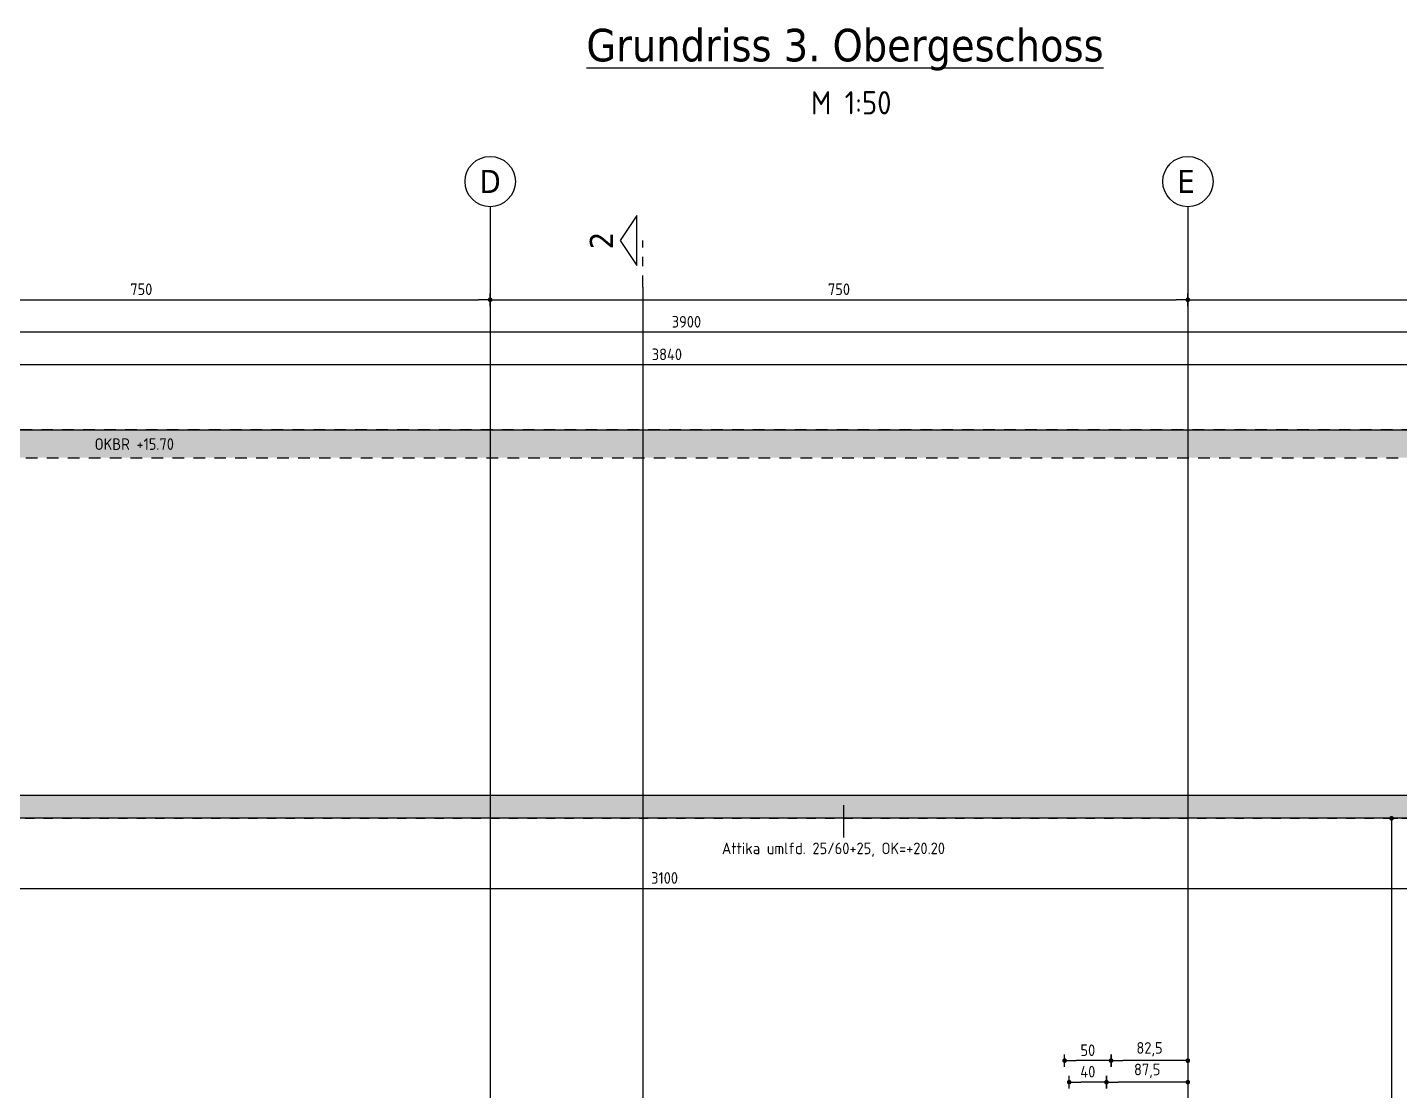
# Model space of a CAD drawing. Extents: x 22 to 185, y 12 to 71.
# Drawn here: x 36.13 to 50.87, y 52.99 to 64.42 of the extents above; entities that cross this region are included whole.
import ezdxf
from ezdxf.enums import TextEntityAlignment as Align

# ---------------------------------------------------------------- set-up
doc = ezdxf.new("R2010")
doc.units = 0
doc.header["$LTSCALE"] = 0.5
doc.header["$MEASUREMENT"] = 0
doc.header["$PDSIZE"] = 0.15
for name, pattern in [('AUSGEZOGEN', [1000.01, 1000, 0.01]), ('PUNKT', [0.175, 0.05, -0.125]), ('STRICHPUNKT2', [0.55, 0.25, -0.125, 0.05, -0.125]), ('VERDECKT', [0.375, 0.25, -0.125])]:
    doc.linetypes.add(name, pattern=pattern)
doc.layers.get('0').update_dxf_attribs({"linetype": 'CONTINUOUS'})
doc.layers.get('Defpoints').update_dxf_attribs({"linetype": 'CONTINUOUS'})
for name, color, linetype in [('ACHSEN', 7, 'CONTINUOUS'), ('Attika DG', 7, 'CONTINUOUS'), ('BETON', 7, 'CONTINUOUS'), ('grau_hell', 7, 'CONTINUOUS'), ('grau_mittel', 7, 'CONTINUOUS'), ('HILFE', 7, 'CONTINUOUS'), ('MASSE', 7, 'CONTINUOUS'), ('SCHNITTE', 7, 'CONTINUOUS'), ('SFP_Achsen', 7, 'CONTINUOUS'), ('TEXT', 7, 'CONTINUOUS'), ('VERDECKT', 7, 'CONTINUOUS')]:
    doc.layers.add(name, color=color, linetype=linetype)
doc.layers.add('NOPLOT', color=7, linetype='CONTINUOUS', plot=False)
doc.styles.add('HELV', font='tahoma.ttf')
doc.styles.add('TXT', font='isocp.shx')
doc.dimstyles.new('DOT_I', dxfattribs={"dimscale": 0.5, "dimtxt": 0.25, "dimasz": 0.25, "dimexe": 0.1, "dimexo": 0.3, "dimgap": 0.1, "dimtad": 1, "dimdec": 3, "dimzin": 3, "dimtxsty": 'TXT', "dimblk": 'DOT', "dimblk1": 'DOT', "dimblk2": 'DOT', "dimsah": 1, "dimcen": 0.1, "dimse1": 1, "dimse2": 1, "dimazin": 0, "dimtfac": 1, "dimtdec": 4, "dimtix": 1, "dimtmove": 2, "dimatfit": 3, "dimldrblk": 'DOT', "dimfxl": 0, "dimtvp": 1, "dimtolj": 1, "dimtzin": 0, "dimarcsym": 0})

# ---------------------------------------------------------------- blocks, each defined once
blk = doc.blocks.new('Brüstung DG')
at = {"color": 0, "linetype": 'ByBlock', "lineweight": -2}
blk.add_lwpolyline([(0.285, 20.285), (0.285, 20.285), (0.285, 20.285), (0.285, 20.95), (38.75, 20.95), (38.75, 0.3), (0.285, 0.3), (0.285, 3.925), (0.075, 3.925), (0.075, 0), (39.05, 0), (39.05, 21.25), (0.125, 21.25), (0.125, 20.285), (0.125, 20.285), (0.125, 20.285)], close=True, dxfattribs=at)
blk = doc.blocks.new('DG')
at = {"color": 0, "linetype": 'ByBlock', "lineweight": -2}
for points in [[(0.285, 15.57), (0.285, 8.075), (2.15, 8.075), (2.15, 7.825), (0.285, 7.825), (0.285, 0.25), (6.27, 0.25), (6.27, 0), (0.075, 0), (0.075, 10.25), (0.125, 10.25), (0.125, 16.36), (0.285, 16.36), (0.285, 15.77), (7.8, 15.77), (7.8, 13.4), (31.25, 13.4)], [(31.45, 13.15), (7.6, 13.15), (7.6, 15.57), (4.025, 15.57), (4.025, 7.825), (3.775, 7.825), (3.775, 15.57), (0.285, 15.57)]]:
    blk.add_lwpolyline(points, dxfattribs=at)
blk = doc.blocks.new('Aufkantung')
at = {"color": 0, "linetype": 'ByBlock', "lineweight": -2}
for points in [[(-0.1, 10.25), (-0.05, 10.25), (-0.05, 13.4), (35.175, 13.4), (35.175, 0), (-0.1, 0)], [(0.15, 13.15), (34.925, 13.15), (34.925, 0.25), (0.15, 0.25)]]:
    blk.add_lwpolyline(points, close=True, dxfattribs=at)
blk = doc.blocks.new('DOT')
at = {"layer": 'MASSE', "color": 7, "linetype": 'Continuous'}
for p, q in [((0, 0), (-1, 0)), ((0, 0.54), (0, -0.54))]:
    blk.add_line(p, q, dxfattribs=at)
at = {"layer": 'MASSE', "color": 7, "linetype": 'Continuous', "const_width": 0.2}
blk.add_lwpolyline([(-0.1, 0, 1), (0.1, 0, 1)], format="xyb", close=True, dxfattribs=at)
blk = doc.blocks.new('*D190')
at = {"layer": 'Defpoints', "color": 0, "linetype": 'AUSGEZOGEN', "transparency": 16777216}
for p in [(27.474, 55.165), (58.474, 55.165), (58.474, 55.165)]:
    blk.add_point(p, dxfattribs=at)
at = {"layer": 'MASSE', "color": 0, "linetype": 'AUSGEZOGEN', "lineweight": -2, "transparency": 16777216}
blk.add_line((27.599, 55.165), (58.349, 55.165), dxfattribs=at)
at = {"layer": 'MASSE', "color": 0, "linetype": 'AUSGEZOGEN', "lineweight": -2, "transparency": 16777216, "xscale": 0.125, "yscale": 0.125, "zscale": 0.125, "rotation": 180}
blk.add_blockref('DOT', (27.474, 55.165), dxfattribs=at)
at = {"layer": 'MASSE', "color": 0, "linetype": 'AUSGEZOGEN', "lineweight": -2, "transparency": 16777216, "xscale": 0.125, "yscale": 0.125, "zscale": 0.125}
blk.add_blockref('DOT', (58.474, 55.165), dxfattribs=at)
at = {"layer": 'MASSE', "color": 0, "linetype": 'AUSGEZOGEN', "transparency": 16777216, "insert": (42.974, 55.277), "char_height": 0.125, "attachment_point": 5, "style": 'TXT'}
blk.add_mtext('\\A1;3100', dxfattribs=at)
blk = doc.blocks.new('*D236')
at = {"layer": 'Defpoints', "color": 0, "linetype": 'AUSGEZOGEN', "transparency": 16777216}
for p in [(33.599, 61.493), (41.099, 61.493), (41.099, 61.493)]:
    blk.add_point(p, dxfattribs=at)
at = {"layer": 'MASSE', "color": 0, "linetype": 'AUSGEZOGEN', "lineweight": -2, "transparency": 16777216}
blk.add_line((33.724, 61.493), (40.974, 61.493), dxfattribs=at)
at = {"layer": 'MASSE', "color": 0, "linetype": 'AUSGEZOGEN', "lineweight": -2, "transparency": 16777216, "xscale": 0.125, "yscale": 0.125, "zscale": 0.125, "rotation": 180}
blk.add_blockref('DOT', (33.599, 61.493), dxfattribs=at)
at = {"layer": 'MASSE', "color": 0, "linetype": 'AUSGEZOGEN', "lineweight": -2, "transparency": 16777216, "xscale": 0.125, "yscale": 0.125, "zscale": 0.125}
blk.add_blockref('DOT', (41.099, 61.493), dxfattribs=at)
at = {"layer": 'MASSE', "color": 0, "linetype": 'AUSGEZOGEN', "transparency": 16777216, "insert": (37.349, 61.606), "char_height": 0.125, "attachment_point": 5, "style": 'TXT'}
blk.add_mtext('\\A1;750', dxfattribs=at)
blk = doc.blocks.new('*D237')
at = {"layer": 'Defpoints', "color": 0, "linetype": 'AUSGEZOGEN', "transparency": 16777216}
for p in [(41.099, 61.493), (48.599, 61.493), (48.599, 61.493)]:
    blk.add_point(p, dxfattribs=at)
at = {"layer": 'MASSE', "color": 0, "linetype": 'AUSGEZOGEN', "lineweight": -2, "transparency": 16777216}
blk.add_line((41.224, 61.493), (48.474, 61.493), dxfattribs=at)
at = {"layer": 'MASSE', "color": 0, "linetype": 'AUSGEZOGEN', "lineweight": -2, "transparency": 16777216, "xscale": 0.125, "yscale": 0.125, "zscale": 0.125, "rotation": 180}
blk.add_blockref('DOT', (41.099, 61.493), dxfattribs=at)
at = {"layer": 'MASSE', "color": 0, "linetype": 'AUSGEZOGEN', "lineweight": -2, "transparency": 16777216, "xscale": 0.125, "yscale": 0.125, "zscale": 0.125}
blk.add_blockref('DOT', (48.599, 61.493), dxfattribs=at)
at = {"layer": 'MASSE', "color": 0, "linetype": 'AUSGEZOGEN', "transparency": 16777216, "insert": (44.849, 61.606), "char_height": 0.125, "attachment_point": 5, "style": 'TXT'}
blk.add_mtext('\\A1;750', dxfattribs=at)
blk = doc.blocks.new('*D238')
at = {"layer": 'Defpoints', "color": 0, "linetype": 'AUSGEZOGEN', "transparency": 16777216}
for p in [(48.599, 61.493), (56.099, 61.493), (56.099, 61.493)]:
    blk.add_point(p, dxfattribs=at)
at = {"layer": 'MASSE', "color": 0, "linetype": 'AUSGEZOGEN', "lineweight": -2, "transparency": 16777216}
blk.add_line((48.724, 61.493), (55.974, 61.493), dxfattribs=at)
at = {"layer": 'MASSE', "color": 0, "linetype": 'AUSGEZOGEN', "lineweight": -2, "transparency": 16777216, "xscale": 0.125, "yscale": 0.125, "zscale": 0.125, "rotation": 180}
blk.add_blockref('DOT', (48.599, 61.493), dxfattribs=at)
at = {"layer": 'MASSE', "color": 0, "linetype": 'AUSGEZOGEN', "lineweight": -2, "transparency": 16777216, "xscale": 0.125, "yscale": 0.125, "zscale": 0.125}
blk.add_blockref('DOT', (56.099, 61.493), dxfattribs=at)
at = {"layer": 'MASSE', "color": 0, "linetype": 'AUSGEZOGEN', "transparency": 16777216, "insert": (52.349, 61.606), "char_height": 0.125, "attachment_point": 5, "style": 'TXT'}
blk.add_mtext('\\A1;750', dxfattribs=at)
blk = doc.blocks.new('*D220')
at = {"layer": 'Defpoints', "color": 0, "linetype": 'AUSGEZOGEN', "transparency": 16777216}
for p in [(50.789, 55.918), (50.789, 49.463), (50.789, 49.463)]:
    blk.add_point(p, dxfattribs=at)
at = {"layer": 'MASSE', "color": 0, "linetype": 'AUSGEZOGEN', "lineweight": -2, "transparency": 16777216}
blk.add_line((50.789, 55.793), (50.789, 49.588), dxfattribs=at)
at = {"layer": 'MASSE', "color": 0, "linetype": 'AUSGEZOGEN', "lineweight": -2, "transparency": 16777216, "xscale": 0.125, "yscale": 0.125, "zscale": 0.125}
for p, rotation in [((50.789, 55.918), 90), ((50.789, 49.463), 270)]:
    blk.add_blockref('DOT', p, dxfattribs=dict(at, rotation=rotation))
at = {"layer": 'MASSE', "color": 0, "linetype": 'AUSGEZOGEN', "transparency": 16777216, "insert": (50.667, 52.691), "char_height": 0.125, "attachment_point": 5, "rotation": 90, "style": 'TXT'}
blk.add_mtext('\\A1;645,5', dxfattribs=at)
blk = doc.blocks.new('SCHN-1')
at = {"layer": 'SCHNITTE', "color": 5, "linetype": 'Continuous'}
blk.add_lwpolyline([(0.54, 0.125), (0, 0.485), (-0.54, 0.125)], close=True, dxfattribs=at)
at = {"layer": 'SCHNITTE', "color": 6, "linetype": 'Continuous', "style": 'HELV'}
blk.add_attdef('SCHN-1', text='', height=0.5, dxfattribs=at).set_placement((0, 0.635), align=Align.CENTER)
blk = doc.blocks.new('*D197')
at = {"layer": 'Defpoints', "color": 0, "linetype": 'AUSGEZOGEN', "transparency": 16777216}
for p in [(23.499, 61.143), (23.499, 61.143), (62.499, 61.143)]:
    blk.add_point(p, dxfattribs=at)
at = {"layer": 'MASSE', "color": 0, "linetype": 'AUSGEZOGEN', "lineweight": -2, "transparency": 16777216}
blk.add_line((62.374, 61.143), (23.624, 61.143), dxfattribs=at)
at = {"layer": 'MASSE', "color": 0, "linetype": 'AUSGEZOGEN', "lineweight": -2, "transparency": 16777216, "xscale": 0.125, "yscale": 0.125, "zscale": 0.125, "rotation": 180}
blk.add_blockref('DOT', (23.499, 61.143), dxfattribs=at)
at = {"layer": 'MASSE', "color": 0, "linetype": 'AUSGEZOGEN', "lineweight": -2, "transparency": 16777216, "xscale": 0.125, "yscale": 0.125, "zscale": 0.125}
blk.add_blockref('DOT', (62.499, 61.143), dxfattribs=at)
at = {"layer": 'MASSE', "color": 0, "linetype": 'AUSGEZOGEN', "transparency": 16777216, "insert": (43.209, 61.256), "char_height": 0.125, "attachment_point": 5, "style": 'TXT'}
blk.add_mtext('\\A1;3900', dxfattribs=at)
blk = doc.blocks.new('*D70')
at = {"layer": 'Defpoints', "color": 0, "linetype": 'AUSGEZOGEN', "transparency": 16777216}
for p in [(47.324, 53.081), (47.324, 53.081), (47.724, 53.081)]:
    blk.add_point(p, dxfattribs=at)
at = {"layer": 'MASSE', "color": 0, "linetype": 'AUSGEZOGEN', "lineweight": -2, "transparency": 16777216}
blk.add_line((47.599, 53.081), (47.449, 53.081), dxfattribs=at)
at = {"layer": 'MASSE', "color": 0, "linetype": 'AUSGEZOGEN', "lineweight": -2, "transparency": 16777216, "xscale": 0.125, "yscale": 0.125, "zscale": 0.125, "rotation": 180}
blk.add_blockref('DOT', (47.324, 53.081), dxfattribs=at)
at = {"layer": 'MASSE', "color": 0, "linetype": 'AUSGEZOGEN', "lineweight": -2, "transparency": 16777216, "xscale": 0.125, "yscale": 0.125, "zscale": 0.125}
blk.add_blockref('DOT', (47.724, 53.081), dxfattribs=at)
at = {"layer": 'MASSE', "color": 0, "linetype": 'AUSGEZOGEN', "transparency": 16777216, "insert": (47.524, 53.194), "char_height": 0.125, "attachment_point": 5, "style": 'TXT'}
blk.add_mtext('\\A1;40', dxfattribs=at)
blk = doc.blocks.new('*D71')
at = {"layer": 'Defpoints', "color": 0, "linetype": 'AUSGEZOGEN', "transparency": 16777216}
for p in [(47.274, 53.313), (47.274, 53.313), (47.774, 53.313)]:
    blk.add_point(p, dxfattribs=at)
at = {"layer": 'MASSE', "color": 0, "linetype": 'AUSGEZOGEN', "lineweight": -2, "transparency": 16777216}
blk.add_line((47.649, 53.313), (47.399, 53.313), dxfattribs=at)
at = {"layer": 'MASSE', "color": 0, "linetype": 'AUSGEZOGEN', "lineweight": -2, "transparency": 16777216, "xscale": 0.125, "yscale": 0.125, "zscale": 0.125, "rotation": 180}
blk.add_blockref('DOT', (47.274, 53.313), dxfattribs=at)
at = {"layer": 'MASSE', "color": 0, "linetype": 'AUSGEZOGEN', "lineweight": -2, "transparency": 16777216, "xscale": 0.125, "yscale": 0.125, "zscale": 0.125}
blk.add_blockref('DOT', (47.774, 53.313), dxfattribs=at)
at = {"layer": 'MASSE', "color": 0, "linetype": 'AUSGEZOGEN', "transparency": 16777216, "insert": (47.524, 53.425), "char_height": 0.125, "attachment_point": 5, "style": 'TXT'}
blk.add_mtext('\\A1;50', dxfattribs=at)
blk = doc.blocks.new('*D115')
at = {"layer": 'Defpoints', "color": 0, "linetype": 'AUSGEZOGEN', "transparency": 16777216}
for p in [(23.799, 60.793), (23.799, 60.793), (62.199, 60.793)]:
    blk.add_point(p, dxfattribs=at)
at = {"layer": 'MASSE', "color": 0, "linetype": 'AUSGEZOGEN', "lineweight": -2, "transparency": 16777216}
blk.add_line((62.074, 60.793), (23.924, 60.793), dxfattribs=at)
at = {"layer": 'MASSE', "color": 0, "linetype": 'AUSGEZOGEN', "lineweight": -2, "transparency": 16777216, "xscale": 0.125, "yscale": 0.125, "zscale": 0.125, "rotation": 180}
blk.add_blockref('DOT', (23.799, 60.793), dxfattribs=at)
at = {"layer": 'MASSE', "color": 0, "linetype": 'AUSGEZOGEN', "lineweight": -2, "transparency": 16777216, "xscale": 0.125, "yscale": 0.125, "zscale": 0.125}
blk.add_blockref('DOT', (62.199, 60.793), dxfattribs=at)
at = {"layer": 'MASSE', "color": 0, "linetype": 'AUSGEZOGEN', "transparency": 16777216, "insert": (42.999, 60.906), "char_height": 0.125, "attachment_point": 5, "style": 'TXT'}
blk.add_mtext('\\A1;3840', dxfattribs=at)
blk = doc.blocks.new('*D57')
at = {"layer": 'Defpoints', "color": 0, "linetype": 'AUSGEZOGEN', "transparency": 16777216}
for p in [(47.774, 53.313), (47.774, 53.313), (48.599, 53.313)]:
    blk.add_point(p, dxfattribs=at)
at = {"layer": 'MASSE', "color": 0, "linetype": 'AUSGEZOGEN', "lineweight": -2, "transparency": 16777216}
blk.add_line((48.474, 53.313), (47.899, 53.313), dxfattribs=at)
at = {"layer": 'MASSE', "color": 0, "linetype": 'AUSGEZOGEN', "lineweight": -2, "transparency": 16777216, "xscale": 0.125, "yscale": 0.125, "zscale": 0.125, "rotation": 180}
blk.add_blockref('DOT', (47.774, 53.313), dxfattribs=at)
at = {"layer": 'MASSE', "color": 0, "linetype": 'AUSGEZOGEN', "lineweight": -2, "transparency": 16777216, "xscale": 0.125, "yscale": 0.125, "zscale": 0.125}
blk.add_blockref('DOT', (48.599, 53.313), dxfattribs=at)
at = {"layer": 'MASSE', "color": 0, "linetype": 'AUSGEZOGEN', "transparency": 16777216, "insert": (48.187, 53.435), "char_height": 0.125, "attachment_point": 5, "style": 'TXT'}
blk.add_mtext('\\A1;82,5', dxfattribs=at)
blk = doc.blocks.new('*D58')
at = {"layer": 'Defpoints', "color": 0, "linetype": 'AUSGEZOGEN', "transparency": 16777216}
for p in [(47.724, 53.081), (47.724, 53.081), (48.599, 53.081)]:
    blk.add_point(p, dxfattribs=at)
at = {"layer": 'MASSE', "color": 0, "linetype": 'AUSGEZOGEN', "lineweight": -2, "transparency": 16777216}
blk.add_line((48.474, 53.081), (47.849, 53.081), dxfattribs=at)
at = {"layer": 'MASSE', "color": 0, "linetype": 'AUSGEZOGEN', "lineweight": -2, "transparency": 16777216, "xscale": 0.125, "yscale": 0.125, "zscale": 0.125, "rotation": 180}
blk.add_blockref('DOT', (47.724, 53.081), dxfattribs=at)
at = {"layer": 'MASSE', "color": 0, "linetype": 'AUSGEZOGEN', "lineweight": -2, "transparency": 16777216, "xscale": 0.125, "yscale": 0.125, "zscale": 0.125}
blk.add_blockref('DOT', (48.599, 53.081), dxfattribs=at)
at = {"layer": 'MASSE', "color": 0, "linetype": 'AUSGEZOGEN', "transparency": 16777216, "insert": (48.162, 53.203), "char_height": 0.125, "attachment_point": 5, "style": 'TXT'}
blk.add_mtext('\\A1;87,5', dxfattribs=at)

msp = doc.modelspace()

# ---------------------------------------------------------------- hatches: boundary and pattern name
at = {"layer": 'Attika DG', "linetype": 'AUSGEZOGEN'}
h = msp.add_hatch(dxfattribs=at)
h.set_pattern_fill('DOTS', color=102, scale=0.8, double=1)
h.set_pattern_definition([(0, (-55.08557, 30.19388), (0.025, 0.05), [0, -0.05])])
h.paths.add_polyline_path([(58.7244, 56.1685), (23.4994, 56.1685), (23.4994, 53.0185), (23.4494, 53.0185), (23.4494, 42.7685), (58.7244, 42.7685)])
h.paths.add_polyline_path([(23.6994, 55.9185), (58.4744, 55.9185), (58.4744, 43.0185), (23.6994, 43.0185)], flags=16)
at = {"layer": 'grau_hell'}
msp.add_hatch(color=9, dxfattribs=at).paths.add_polyline_path([(23.4994, 59.1285), (23.7994, 59.1285), (23.7994, 59.7935), (62.1994, 59.7935), (62.1994, 39.1435), (23.7994, 39.1435), (23.7994, 42.7685), (23.4494, 42.7685), (23.4494, 38.8435), (62.4994, 38.8435), (62.4994, 60.0935), (23.4994, 60.0935)])
at = {"layer": 'grau_mittel'}
h = msp.add_hatch(color=61, dxfattribs=at)
h.paths.add_polyline_path([(32.4794, 43.0185), (32.4794, 42.7685), (56.3744, 42.7685), (56.3744, 43.0185)])
h.paths.add_polyline_path([(53.2744, 45.8435), (53.2744, 47.8185), (55.9744, 47.8185), (55.9744, 47.3535), (56.2244, 47.3535), (56.2244, 48.0685), (53.0244, 48.0685), (53.0244, 45.5935), (56.2244, 45.5935), (56.2244, 46.3035), (55.9744, 46.3035), (55.9744, 45.8435)])
h.paths.add_polyline_path([(50.1244, 49.4635), (50.1244, 49.1635), (50.4244, 49.1635), (50.4244, 49.4635)])
h.paths.add_polyline_path([(45.8244, 49.4635), (45.5244, 49.4635), (45.5244, 49.1635), (45.8244, 49.1635)])
h.paths.add_polyline_path([(42.0744, 49.4635), (41.7744, 49.4635), (41.7744, 49.1635), (42.0744, 49.1635)])
h.paths.add_polyline_path([(33.8344, 49.1635), (33.8344, 49.4635), (33.5344, 49.4635), (33.5344, 49.1635)])
h.paths.add_polyline_path([(58.4744, 56.1685), (58.4744, 43.0185), (58.3244, 43.0185), (58.3244, 42.7685), (58.7244, 42.7685), (58.7244, 56.1685)])
h.paths.add_polyline_path([(31.0494, 56.1685), (31.0494, 55.9185), (54.8994, 55.9185), (54.8994, 56.1685)])
h.paths.add_polyline_path([(23.7344, 55.9185), (23.7344, 56.1685), (23.5744, 56.1685), (23.5744, 53.0185), (23.5244, 53.0185), (23.5244, 42.7685), (29.7194, 42.7685), (29.7194, 43.0185), (23.7344, 43.0185)])
h.paths.add_polyline_path([(27.2244, 56.1685), (27.2244, 50.5935), (27.4744, 50.5935), (27.4744, 56.1685)], flags=17)

# ---------------------------------------------------------------- linework, layer by layer
at = {"layer": 'ACHSEN', "color": 140, "linetype": 'AUSGEZOGEN'}
for p, q in [((41.0994, 62.4935), (41.0994, 36.7935)), ((48.5994, 62.4935), (48.5994, 36.7935)), ((21.7994, 60.0935), (64.8994, 60.0935))]:
    msp.add_line(p, q, dxfattribs=at)
at = {"layer": 'HILFE', "color": 102, "linetype": 'AUSGEZOGEN'}
msp.add_line((44.901, 55.7114), (44.901, 56.0578), dxfattribs=at)
at = {"layer": 'NOPLOT', "color": 191, "linetype": 'AUSGEZOGEN'}
msp.add_line((42.7386, 61.63), (42.7386, 37.6736), dxfattribs=at)
at = {"layer": 'SCHNITTE', "color": 5, "linetype": 'STRICHPUNKT2'}
msp.add_line((42.7386, 61.63), (42.7386, 62.13), dxfattribs=at)
at = {"layer": 'SFP_Achsen', "color": 7, "linetype": 'AUSGEZOGEN'}
for centre in [(41.0994, 62.7639), (48.5994, 62.7639)]:
    msp.add_circle(centre, 0.2705, dxfattribs=at)

# ---------------------------------------------------------------- block references
at = {"layer": 'Attika DG', "color": 102, "linetype": 'PUNKT'}
msp.add_blockref('Aufkantung', (23.5494, 42.7685), dxfattribs=at)
at = {"layer": 'BETON', "color": 6, "linetype": 'AUSGEZOGEN'}
msp.add_blockref('DG', (23.4494, 42.7685), dxfattribs=at)
at = {"layer": 'SCHNITTE', "color": 5, "linetype": 'STRICHPUNKT2', "xscale": 0.5, "yscale": 0.5, "zscale": 0.5, "rotation": 90}
msp.add_blockref('SCHN-1', (42.7386, 62.13), dxfattribs=at).add_auto_attribs({'SCHN-1': '2'})
at = {"layer": 'VERDECKT', "color": 7, "linetype": 'VERDECKT'}
msp.add_blockref('Brüstung DG', (23.4494, 38.8435), dxfattribs=at)

# ---------------------------------------------------------------- texts
at = {"layer": 'SFP_Achsen', "color": 6, "linetype": 'AUSGEZOGEN', "style": 'HELV'}
for s, p in [('D', (40.9853, 62.6396)), ('E', (48.4853, 62.6396))]:
    msp.add_text(s, height=0.25, dxfattribs=at).set_placement(p)
at = {"layer": 'TEXT', "color": 5, "linetype": 'AUSGEZOGEN', "style": 'HELV'}
msp.add_text('%%UGrundriss 3. Obergeschoss', height=0.35, dxfattribs=at).set_placement((42.1337, 64.0557))
at = {"layer": 'TEXT', "color": 6, "linetype": 'AUSGEZOGEN', "style": 'TXT'}
msp.add_text('M 1:50', height=0.25, dxfattribs=at).set_placement((44.5484, 63.4856))
at = {"layer": 'TEXT', "color": 7, "linetype": 'AUSGEZOGEN', "style": 'TXT'}
for s, p in [('OKBR +15.70', (36.8476, 59.8786)), ('Attika umlfd. 25/60+25, OK=+20.20', (43.5906, 55.5323))]:
    msp.add_text(s, height=0.125, dxfattribs=at).set_placement(p)

# ---------------------------------------------------------------- dimensions: what is measured, and where the dimension line sits
at = {"layer": 'MASSE', "color": 7, "linetype": 'AUSGEZOGEN'}
for base, p1, p2, override, picture, middle in [((41.0994, 61.4935), (33.5994, 61.4935), (41.0994, 61.4935), {"dimdec": 0, "dimlfac": 100}, '*D236', (37.3494, 61.606)), ((48.5994, 61.4935), (41.0994, 61.4935), (48.5994, 61.4935), {"dimdec": 0, "dimlfac": 100}, '*D237', (44.8494, 61.606)), ((56.0994, 61.4935), (48.5994, 61.4935), (56.0994, 61.4935), {"dimdec": 0, "dimlfac": 100}, '*D238', (52.3494, 61.606)), ((23.7994, 60.7935), (62.1994, 60.7935), (23.7994, 60.7935), {"dimdec": 0, "dimlfac": 100}, '*D115', (42.9994, 60.906)), ((58.4744, 55.1648), (27.4744, 55.1648), (58.4744, 55.1648), {"dimdec": 0, "dimlfac": 100}, '*D190', (42.9744, 55.2773)), ((47.2744, 53.3127), (47.7744, 53.3127), (47.2744, 53.3127), {"dimdec": 0, "dimlfac": 100}, '*D71', (47.5244, 53.4252)), ((47.7744, 53.3127), (48.5994, 53.3127), (47.7744, 53.3127), {"dimdec": 1, "dimlfac": 100}, '*D57', (48.1869, 53.4346)), ((47.3244, 53.0814), (47.7244, 53.0814), (47.3244, 53.0814), {"dimdec": 0, "dimlfac": 100}, '*D70', (47.5244, 53.1939)), ((47.7244, 53.0814), (48.5994, 53.0814), (47.7244, 53.0814), {"dimdec": 1, "dimlfac": 100}, '*D58', (48.1619, 53.2032))]:
    dim = msp.add_linear_dim(base=base, p1=p1, p2=p2, dimstyle='DOT_I', override=override, dxfattribs=at)
    dim.commit()
    dim.dimension.update_dxf_attribs({"geometry": picture, "text_midpoint": middle})
dim = msp.add_linear_dim(base=(23.4994, 61.1435), p1=(62.4994, 61.1435), p2=(23.4994, 61.1435), dimstyle='DOT_I', override={"dimdec": 0, "dimlfac": 100}, dxfattribs=at)
dim.commit()
dim.dimension.update_dxf_attribs({"geometry": '*D197', "text_midpoint": (43.2091, 61.256), "dimtype": 160})
dim = msp.add_linear_dim(base=(50.7892, 49.4635), p1=(50.7892, 55.9185), p2=(50.7892, 49.4635), angle=90, dimstyle='DOT_I', override={"dimdec": 1, "dimlfac": 100}, dxfattribs=at)
dim.commit()
dim.dimension.update_dxf_attribs({"geometry": '*D220', "text_midpoint": (50.6673, 52.691)})

doc.saveas('drawing.dxf')
